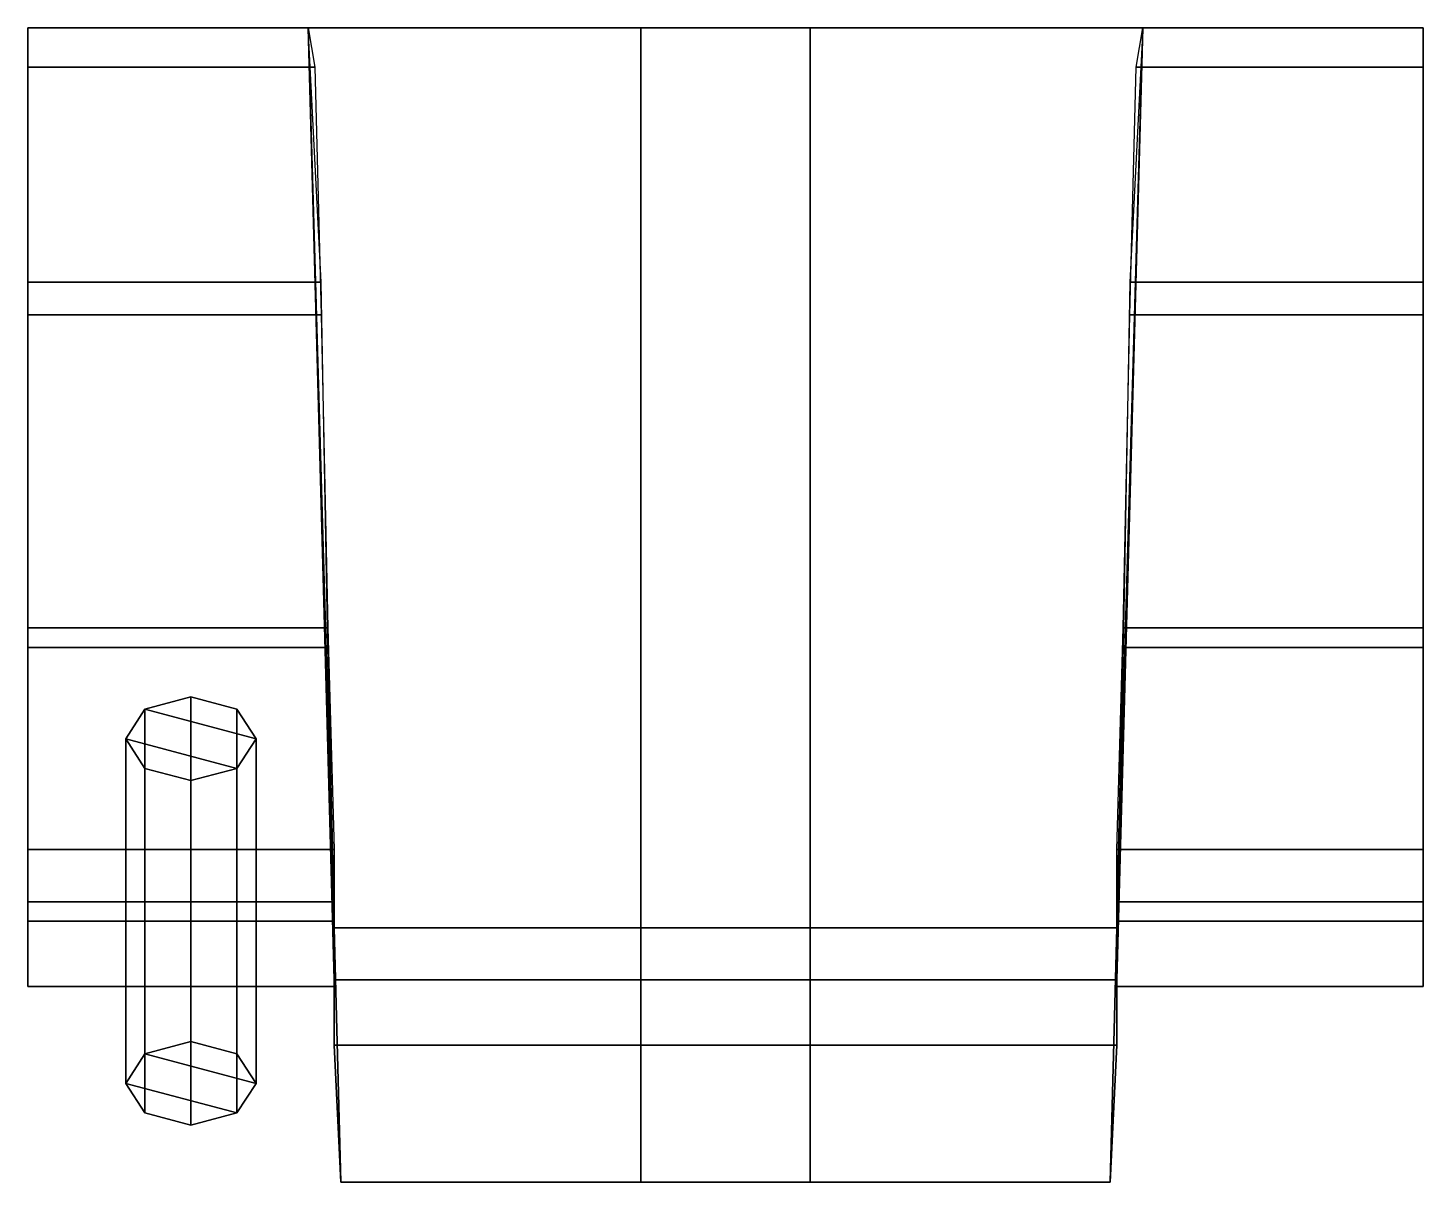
# Model space of a CAD drawing. Extents: x -1.17 to 1.17, y -2.49 to 3.22.
# Drawn here: x -1.07 to 1.07, y -2.49 to -0.72 of the extents above; entities that cross this region are included whole.
import ezdxf

# ---------------------------------------------------------------- set-up
doc = ezdxf.new("R2010")
doc.units = 0
doc.layers.get('0').update_dxf_attribs({"linetype": 'CONTINUOUS'})
doc.layers.add('MUDGUARDS', color=6, linetype='CONTINUOUS')

msp = doc.modelspace()

# ---------------------------------------------------------------- linework, layer by layer
for points in [[(-0.64, -0.72, 0.57), (-0.6, -2.18, 0.57), (-0.6, -2.1, 1.45), (-0.64, -0.72, 1.65)], [(0.64, -0.72, 0.57), (0.6, -2.18, 0.57), (-0.6, -2.18, 0.57), (-0.64, -0.72, 0.57)], [(-0.64, -0.72, 1.65), (-0.6, -2.1, 1.45), (-0.13, -2.1, 1.51), (-0.13, -0.72, 1.73)], [(0.13, -0.72, 1.73), (0.64, -0.72, 1.65), (-0.64, -0.72, 1.65), (-0.13, -0.72, 1.73)], [(-0.13, -0.72, 1.73), (-0.13, -2.1, 1.51), (0.13, -2.1, 1.51), (0.13, -0.72, 1.73)], [(0.13, -2.1, 1.51), (0.6, -2.1, 1.45), (0.64, -0.72, 1.65), (0.13, -0.72, 1.73)], [(0.6, -2.1, 1.45), (0.6, -2.18, 0.57), (0.64, -0.72, 0.57), (0.64, -0.72, 1.65)], [(-0.8907, -1.7645, 1.3558), (-0.82, -1.7457, 1.3334), (-0.82, -2.2743, 0.8899), (-0.8907, -2.2931, 0.9123)], [(-0.7493, -1.7645, 1.3558), (-0.82, -1.7457, 1.3334), (-0.8907, -1.7645, 1.3558), (-0.72, -1.81, 1.41)], [(-0.82, -1.7457, 1.3334), (-0.7493, -1.7645, 1.3558), (-0.7493, -2.2931, 0.9123), (-0.82, -2.2743, 0.8899)], [(-0.92, -1.81, 1.41), (-0.8907, -1.7645, 1.3558), (-0.8907, -2.2931, 0.9123), (-0.92, -2.3386, 0.9665)], [(-0.72, -1.81, 1.41), (-0.8907, -1.7645, 1.3558), (-0.92, -1.81, 1.41), (-0.7493, -1.8555, 1.4642)], [(-0.7493, -1.7645, 1.3558), (-0.72, -1.81, 1.41), (-0.72, -2.3386, 0.9665), (-0.7493, -2.2931, 0.9123)], [(-0.8907, -1.8555, 1.4642), (-0.92, -1.81, 1.41), (-0.92, -2.3386, 0.9665), (-0.8907, -2.384, 1.0206)], [(-0.7493, -1.8555, 1.4642), (-0.92, -1.81, 1.41), (-0.8907, -1.8555, 1.4642), (-0.82, -1.8743, 1.4866)], [(-0.72, -1.81, 1.41), (-0.7493, -1.8555, 1.4642), (-0.7493, -2.384, 1.0206), (-0.72, -2.3386, 0.9665)], [(-0.82, -1.8743, 1.4866), (-0.8907, -1.8555, 1.4642), (-0.8907, -2.384, 1.0206), (-0.82, -2.4028, 1.0431)], [(-0.7493, -1.8555, 1.4642), (-0.82, -1.8743, 1.4866), (-0.82, -2.4028, 1.0431), (-0.7493, -2.384, 1.0206)], [(-0.6, -2.18, 0.57), (-0.6, -2.28, 0.57), (-0.59, -2.49, 1.25), (-0.6, -2.1, 1.45)], [(-0.6, -2.1, 1.45), (-0.59, -2.49, 1.25), (-0.13, -2.49, 1.27), (-0.13, -2.1, 1.51)], [(-0.13, -2.1, 1.51), (-0.13, -2.49, 1.27), (0.13, -2.49, 1.27), (0.13, -2.1, 1.51)], [(0.13, -2.49, 1.27), (0.59, -2.49, 1.25), (0.6, -2.1, 1.45), (0.13, -2.1, 1.51)], [(0.59, -2.49, 1.25), (0.6, -2.28, 0.57), (0.6, -2.18, 0.57), (0.6, -2.1, 1.45)], [(0.6, -2.18, 0.57), (0.6, -2.28, 0.57), (-0.6, -2.28, 0.57), (-0.6, -2.18, 0.57)], [(-0.72, -2.3386, 0.9665), (-0.8907, -2.2931, 0.9123), (-0.82, -2.2743, 0.8899), (-0.7493, -2.2931, 0.9123)], [(-0.59, -2.49, 1.25), (-0.6, -2.28, 0.57), (0.6, -2.28, 0.57), (0.59, -2.49, 1.25)], [(-0.7493, -2.384, 1.0206), (-0.92, -2.3386, 0.9665), (-0.8907, -2.2931, 0.9123), (-0.72, -2.3386, 0.9665)], [(-0.82, -2.4028, 1.0431), (-0.8907, -2.384, 1.0206), (-0.92, -2.3386, 0.9665), (-0.7493, -2.384, 1.0206)], [(-0.13, -2.49, 1.27), (-0.59, -2.49, 1.25), (0.59, -2.49, 1.25), (0.13, -2.49, 1.27)]]:
    msp.add_3dface(points)
at = {"layer": 'MUDGUARDS'}
for points in [[(-1.07, -0.72, 0.43), (-1.07, -0.72, 0.98), (-0.95, -0.72, 0.98), (-0.95, -0.72, 0.43)], [(-0.64, -0.72, 0.43), (-0.63, -0.78, 0.46), (-1.07, -0.78, 0.46), (-1.07, -0.72, 0.43)], [(-1.07, -0.72, 0.98), (-1.07, -1.11, 1.4), (-0.62, -1.11, 1.4), (-0.64, -0.72, 0.98)], [(-1.07, -0.78, 0.46), (-1.07, -0.78, 0.95), (-1.07, -0.72, 0.98), (-1.07, -0.72, 0.43)], [(-1.07, -0.78, 0.95), (-1.07, -1.16, 1.33), (-1.07, -1.11, 1.4), (-1.07, -0.72, 0.98)], [(0.64, -0.72, 0.98), (0.62, -1.11, 1.4), (1.07, -1.11, 1.4), (1.07, -0.72, 0.98)], [(1.07, -0.72, 0.43), (1.07, -0.78, 0.46), (0.63, -0.78, 0.46), (0.64, -0.72, 0.43)], [(0.95, -0.72, 0.43), (0.95, -0.72, 0.98), (1.07, -0.72, 0.98), (1.07, -0.72, 0.43)], [(1.07, -0.72, 0.98), (1.07, -0.78, 0.95), (1.07, -0.78, 0.46), (1.07, -0.72, 0.43)], [(1.07, -1.11, 1.4), (1.07, -1.16, 1.33), (1.07, -0.78, 0.95), (1.07, -0.72, 0.98)], [(-0.63, -0.78, 0.46), (-0.63, -0.78, 0.95), (-1.07, -0.78, 0.95), (-1.07, -0.78, 0.46)], [(-0.63, -0.78, 0.95), (-0.62, -1.16, 1.33), (-1.07, -1.16, 1.33), (-1.07, -0.78, 0.95)], [(1.07, -0.78, 0.95), (1.07, -1.16, 1.33), (0.62, -1.16, 1.33), (0.63, -0.78, 0.95)], [(1.07, -0.78, 0.46), (1.07, -0.78, 0.95), (0.63, -0.78, 0.95), (0.63, -0.78, 0.46)], [(-1.07, -1.11, 1.4), (-1.07, -1.67, 1.4), (-0.61, -1.67, 1.4), (-0.62, -1.11, 1.4)], [(-1.07, -1.16, 1.33), (-1.07, -1.64, 1.33), (-1.07, -1.67, 1.4), (-1.07, -1.11, 1.4)], [(0.62, -1.11, 1.4), (0.61, -1.67, 1.4), (1.07, -1.67, 1.4), (1.07, -1.11, 1.4)], [(1.07, -1.67, 1.4), (1.07, -1.64, 1.33), (1.07, -1.16, 1.33), (1.07, -1.11, 1.4)], [(-0.62, -1.16, 1.33), (-0.61, -1.64, 1.33), (-1.07, -1.64, 1.33), (-1.07, -1.16, 1.33)], [(1.07, -1.16, 1.33), (1.07, -1.64, 1.33), (0.61, -1.64, 1.33), (0.62, -1.16, 1.33)], [(-0.61, -1.64, 1.33), (-0.6, -1.98, 1.05), (-1.07, -1.98, 1.05), (-1.07, -1.64, 1.33)], [(-1.07, -1.64, 1.33), (-1.07, -1.98, 1.05), (-1.07, -2.06, 1.07), (-1.07, -1.67, 1.4)], [(1.07, -1.64, 1.33), (1.07, -1.98, 1.05), (0.6, -1.98, 1.05), (0.61, -1.64, 1.33)], [(1.07, -2.06, 1.07), (1.07, -1.98, 1.05), (1.07, -1.64, 1.33), (1.07, -1.67, 1.4)], [(-1.07, -1.67, 1.4), (-1.07, -2.06, 1.07), (-0.6, -2.06, 1.07), (-0.61, -1.67, 1.4)], [(0.61, -1.67, 1.4), (0.6, -2.06, 1.07), (1.07, -2.06, 1.07), (1.07, -1.67, 1.4)], [(-0.6, -1.98, 1.05), (-0.6, -2.09, 0.67), (-1.07, -2.09, 0.67), (-1.07, -1.98, 1.05)], [(-1.07, -1.98, 1.05), (-1.07, -2.09, 0.67), (-1.07, -2.19, 0.63), (-1.07, -2.06, 1.07)], [(1.07, -1.98, 1.05), (1.07, -2.09, 0.67), (0.6, -2.09, 0.67), (0.6, -1.98, 1.05)], [(1.07, -2.19, 0.63), (1.07, -2.09, 0.67), (1.07, -1.98, 1.05), (1.07, -2.06, 1.07)], [(-1.07, -2.06, 1.07), (-1.07, -2.19, 0.63), (-0.6, -2.19, 0.63), (-0.6, -2.06, 1.07)], [(0.6, -2.06, 1.07), (0.6, -2.19, 0.63), (1.07, -2.19, 0.63), (1.07, -2.06, 1.07)], [(-1.07, -2.19, 0.63), (-1.07, -2.09, 0.67), (-0.6, -2.09, 0.67), (-0.6, -2.19, 0.63)], [(0.6, -2.19, 0.63), (0.6, -2.09, 0.67), (1.07, -2.09, 0.67), (1.07, -2.19, 0.63)]]:
    msp.add_3dface(points, dxfattribs=at)

doc.saveas('drawing.dxf')
